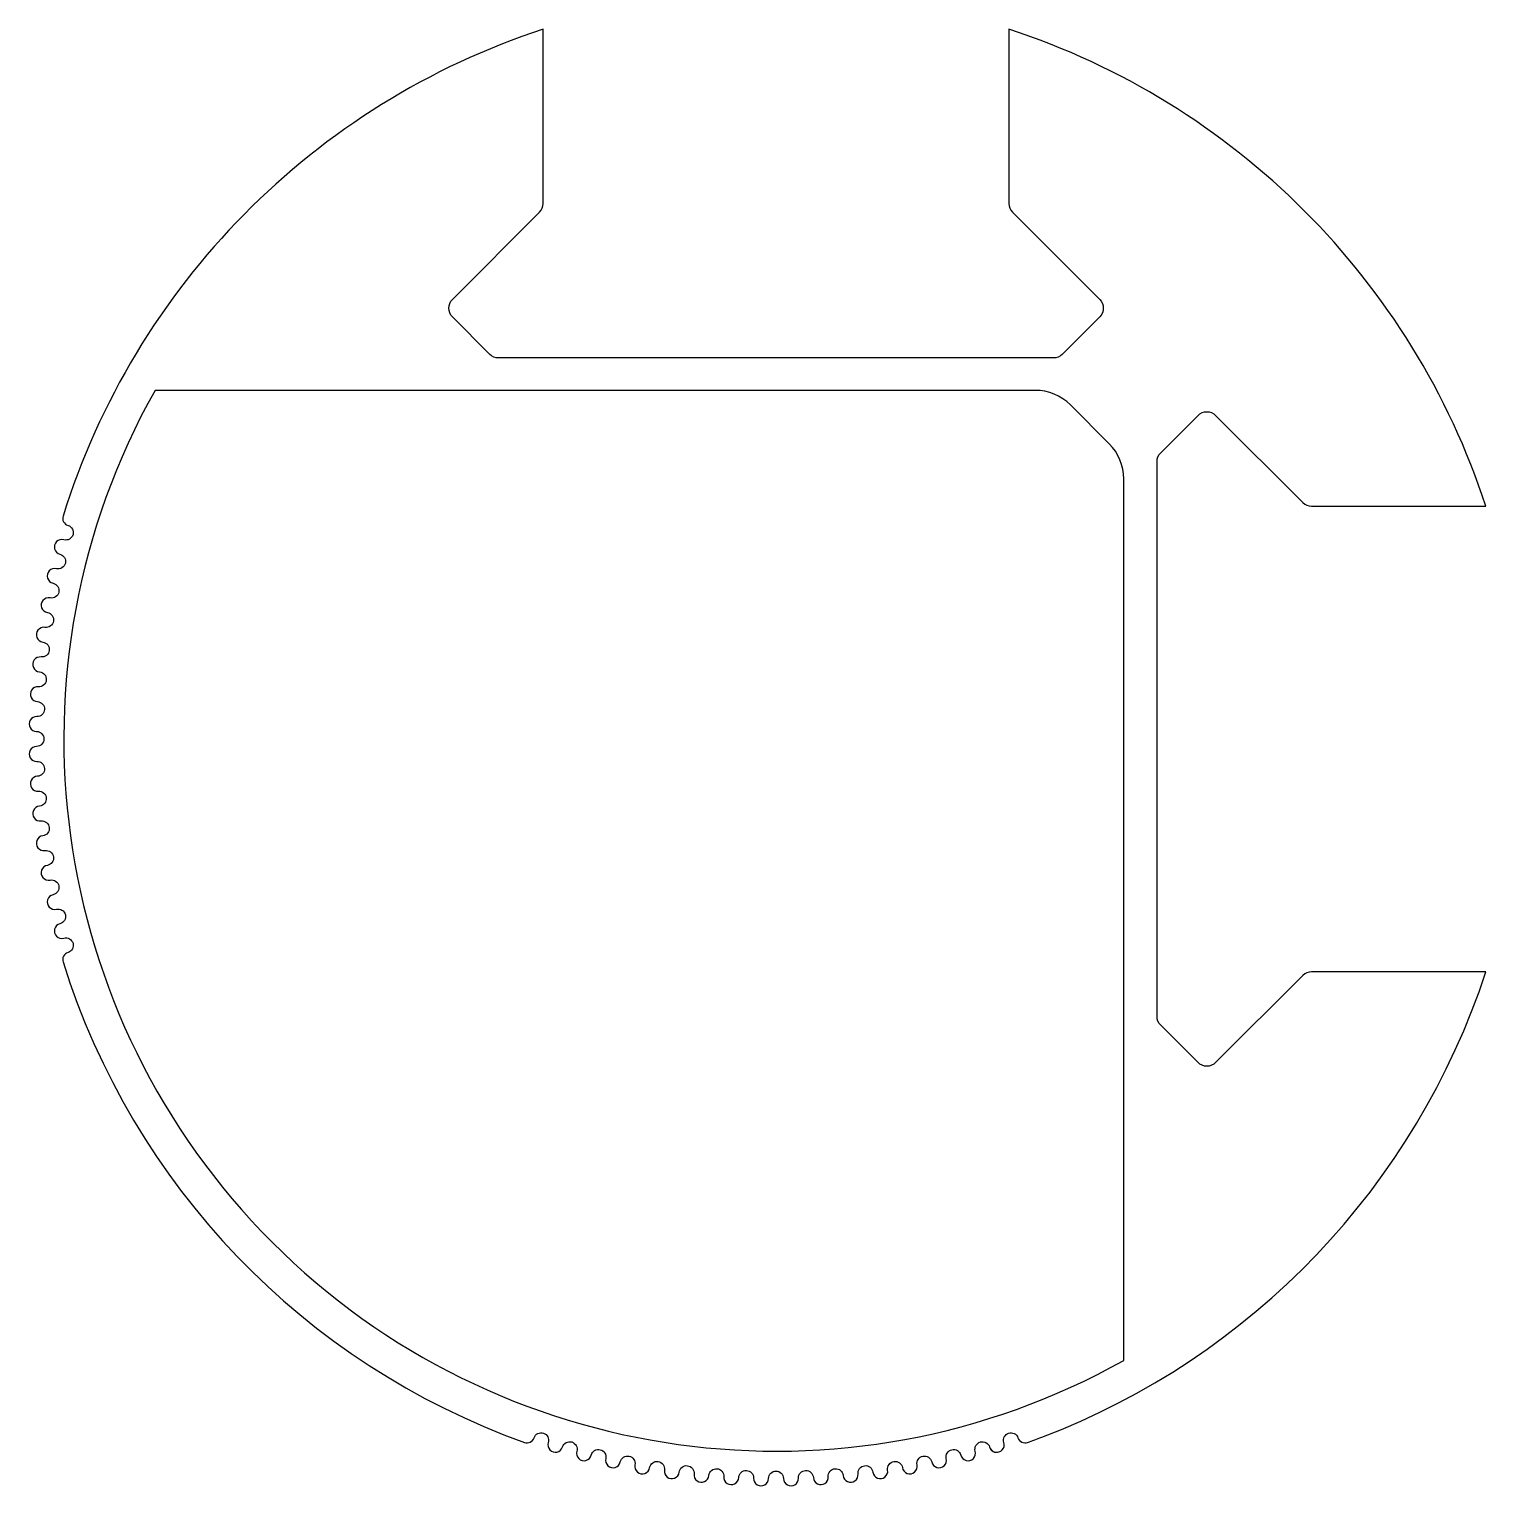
# Model space of a CAD drawing. Extents: x 216.7 to 275.2, y 211.3 to 269.8.
import ezdxf

# ---------------------------------------------------------------- set-up
doc = ezdxf.new("R2010")
doc.units = 0
doc.layers.add('ANA', color=220, linetype='CONTINUOUS')

msp = doc.modelspace()

# ---------------------------------------------------------------- linework, layer by layer
at = {"layer": 'ANA'}
msp.add_lwpolyline([(255.224, 212.904, 1.010153), (255.797, 213.083, -0.989949), (256.365, 213.273, 0.417175), (256.75, 213.089, 0.005051), (257.319, 213.299, 0.2263), (275.154, 231.987), (268.155, 231.987, 0.198912), (267.802, 231.84), (264.302, 228.34, -0.414214), (263.595, 228.34), (262.095, 229.84, -0.198912), (261.948, 230.194), (261.948, 252.48, -0.198912), (262.095, 252.833), (263.595, 254.333, -0.414214), (264.302, 254.333), (267.802, 250.833, 0.198912), (268.155, 250.687), (275.154, 250.687, 0.238605), (255.998, 269.843), (255.998, 262.844, 0.198912), (256.145, 262.49), (259.645, 258.99, -0.414214), (259.645, 258.283), (258.145, 256.783, -0.198912), (257.791, 256.637), (235.505, 256.637, -0.198912), (235.152, 256.783), (233.652, 258.283, -0.414214), (233.652, 258.99), (237.152, 262.49, 0.198912), (237.298, 262.844), (237.298, 269.843, 0.242284), (218.015, 250.29, 0.417175), (218.215, 249.913, -0.989949), (218.047, 249.337, 1.010153), (217.892, 248.757, -0.989949), (217.748, 248.175, 1.010153), (217.615, 247.59, -0.989949), (217.495, 247.002, 1.010153), (217.386, 246.412, -0.989949), (217.29, 245.82, 1.010153), (217.205, 245.226, -0.989949), (217.133, 244.63, 1.010153), (217.072, 244.033, -0.989949), (217.024, 243.435, 1.010153), (216.987, 242.836, -0.989949), (216.963, 242.237, 1.010153), (216.951, 241.637, -0.989949), (216.951, 241.037, 1.010153), (216.963, 240.437, -0.989949), (216.987, 239.838, 1.010153), (217.024, 239.239, -0.989949), (217.072, 238.641, 1.010153), (217.133, 238.044, -0.989949), (217.205, 237.448, 1.010153), (217.29, 236.854, -0.989949), (217.386, 236.262, 1.010153), (217.495, 235.672, -0.989949), (217.615, 235.084, 1.010153), (217.748, 234.499, -0.989949), (217.892, 233.917, 1.010153), (218.047, 233.337, -0.989949), (218.215, 232.761, 0.417175), (218.015, 232.384, 0.235283), (236.546, 213.089, 0.417175), (236.931, 213.273, -0.989949), (237.5, 213.083, 1.010153), (238.072, 212.904, -0.989949), (238.648, 212.736, 1.010153), (239.228, 212.58, -0.989949), (239.81, 212.436, 1.010153), (240.395, 212.304, -0.989949), (240.983, 212.184, 1.010153), (241.573, 212.075, -0.989949), (242.165, 211.979, 1.010153), (242.759, 211.894, -0.989949), (243.355, 211.822, 1.010153), (243.952, 211.761, -0.989949), (244.55, 211.713, 1.010153), (245.149, 211.676, -0.989949), (245.748, 211.652, 1.010153), (246.348, 211.64, -0.989949), (246.948, 211.64, 1.010153), (247.548, 211.652, -0.989949), (248.147, 211.676, 1.010153), (248.746, 211.713, -0.989949), (249.344, 211.761, 1.010153), (249.941, 211.822, -0.989949), (250.537, 211.894, 1.010153), (251.131, 211.979, -0.989949), (251.723, 212.075, 1.010153), (252.313, 212.184, -0.989949), (252.901, 212.304, 1.010153), (253.486, 212.436, -0.989949), (254.068, 212.58, 1.010153), (254.648, 212.736, -0.989949), (255.224, 212.904, 0.417175), (255.601, 212.704)], format="xyb", dxfattribs=at)
msp.add_lwpolyline([(258.47, 254.751, 0.198912), (257.055, 255.337), (221.709, 255.337, 0.757214), (260.612, 216.378), (260.612, 251.78, 0.198912), (260.026, 253.195)], format="xyb", close=True, dxfattribs=at)

doc.saveas('drawing.dxf')
